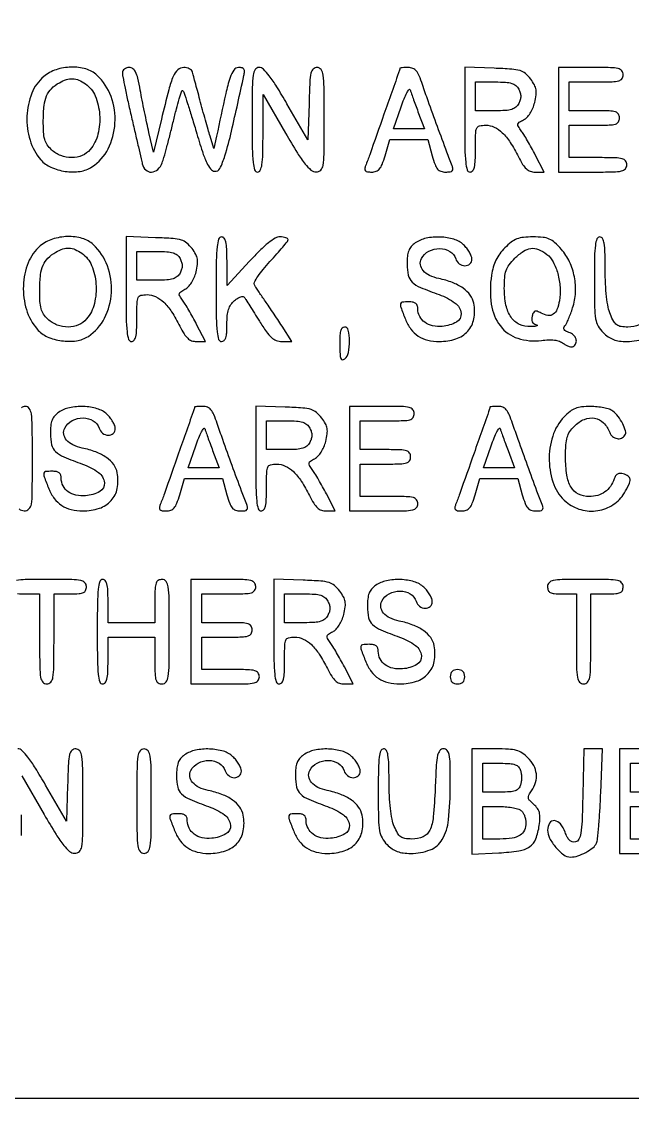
# Model space of a CAD drawing. Extents: x 0 to 1066, y 0 to 761.
# Drawn here: x 812.08 to 826.41, y 228.46 to 254.28 of the extents above; entities that cross this region are included whole.
import ezdxf

# ---------------------------------------------------------------- set-up
doc = ezdxf.new("R2010")
doc.units = 0
doc.header["$MEASUREMENT"] = 0

msp = doc.modelspace()

# ---------------------------------------------------------------- linework, layer by layer
for points in [[(183.390323, 95.266879, 0.000001), (192.989143, 95.254457, 0.000118)], [(479.458836, 95.240684, -0.000004), (502.524384, 95.211821, -0.198594)], [(710.559243, 95.267872, -0.000023), (733.258836, 95.240684, -0.000004), (756.324384, 95.211821, -0.198594)], [(416.092229, 95.24091, -0.000004), (439.072908, 95.212432, -0.198597)], [(542.992229, 95.24091, -0.000004), (565.972908, 95.212432, -0.198597)], [(606.442229, 95.24091, -0.000004), (629.422908, 95.212432, -0.198597)], [(669.892229, 95.24091, -0.000004), (692.872908, 95.212432, -0.198597)], [(826.581786, 247.170554, -0.100409), (826.315824, 247.1166, -0.036356), (826.154066, 247.128377, -0.118728), (826.055154, 247.168081, -0.110433), (825.981163, 247.250302, -0.02926), (825.903183, 247.409983, -0.051176), (825.851626, 247.580561, -0.018965), (825.813264, 247.828797, -0.016895), (825.788692, 248.12919, -0.011958), (825.7806, 248.467483, 0.005918), (825.775805, 248.872643, 0.03524), (825.755938, 249.083097, 0.084231), (825.717749, 249.193637, 0.274093), (825.6537, 249.2316, 0.308918), (825.587515, 249.186395, 0.062189), (825.550584, 249.040609, 0.026926), (825.531283, 248.765539, 0.004053), (825.5268, 248.212555, 0.003964), (825.531825, 247.578702, 0.037977), (825.55657, 247.309831, 0.086932), (825.61649, 247.141039, 0.067817), (825.734455, 246.985855, 0.045287), (825.851629, 246.88818, 0.061733), (825.973429, 246.824605, 0.057123), (826.114302, 246.789588, 0.032389), (826.289916, 246.7782, 0.091481), (826.747683, 246.86266, 0.171956)], [(812.017926, 242.850038, 0.170079), (812.13885, 242.805307, 0.199339), (812.247131, 242.848073, 0.163117), (812.304825, 242.959506, 0.036571), (812.325904, 243.218381, 0.002034), (812.3292, 244.0287, 0.002367), (812.325569, 244.795872, 0.031318), (812.305184, 245.078183, 0.117824), (812.255377, 245.206877, 0.246563), (812.16296, 245.2554, 0.195513), (812.072155, 245.218482, 0.145553)], [(811.978039, 240.86253, 0.017388), (812.16, 240.8562), (812.4984, 240.8562), (812.4984, 239.7987, 0.002827), (812.502131, 239.138741, 0.036854), (812.522934, 238.894537, 0.138781), (812.574194, 238.784068, 0.218517), (812.6676, 238.7412, 0.218517), (812.761006, 238.784068, 0.138781), (812.812266, 238.894537, 0.036854), (812.833069, 239.138741, 0.002827), (812.8368, 239.7987), (812.8368, 240.8562), (813.2175, 240.8562, 0.013964), (813.427258, 240.862059, 0.090841), (813.529463, 240.88675, 0.188085), (813.580034, 240.937795, 0.102588), (813.5982, 241.0254, 0.193568), (813.561002, 241.117885, 0.15568), (813.466013, 241.169421, 0.043488), (813.257005, 241.190667, 0.003595), (812.7099, 241.1946, 0.003595), (812.162795, 241.190667, 0.043488), (811.953788, 241.169421, 0.15568)], [(812.079074, 236.5839), (812.605987, 235.677757, 0.006242), (812.885361, 235.210824, 0.029041), (813.065082, 234.953537, 0.052989), (813.202326, 234.813038, 0.170079), (813.32325, 234.768307, 0.199339), (813.431531, 234.811073, 0.163117), (813.489225, 234.922506, 0.036571), (813.510304, 235.181381, 0.002034), (813.5136, 235.9917, 0.002367), (813.509969, 236.758872, 0.031318), (813.489584, 237.041183, 0.117824), (813.439777, 237.169877, 0.246563), (813.34736, 237.2184, 0.195513), (813.256555, 237.181482, 0.145553), (813.203252, 237.086056, 0.043894), (813.175739, 236.879793, 0.004128), (813.15701, 236.368518), (813.1329, 235.518636), (812.639717, 236.368518, 0.007787), (812.399638, 236.767783, 0.025041), (812.222801, 237.02241, 0.035073), (812.084947, 237.177318, 0.195814), (811.984067, 237.2184, 0.254619)], [(826.8804, 237.2184), (826.119, 237.2184), (826.119, 235.9917), (826.119, 234.765), (826.9227, 234.765, 0.004147)], [(826.965, 236.2032), (826.3728, 236.2032), (826.3728, 236.5416), (826.3728, 236.88), (827.0073, 236.88, 0.005909)], [(812.07164, 235.185594, 0.004715), (812.077237, 235.67445)], [(827.0496, 235.1034), (826.3728, 235.1034), (826.3728, 235.4841), (826.3728, 235.8648), (826.965, 235.8648, 0.006583)]]:
    msp.add_lwpolyline(points, format="xyb")
for points in [[(409.06215, 749.15415), (40.8618, 749.132981), (40.8618, 380.65769), (40.8618, 12.1824), (501.2973, 12.1824), (961.7328, 12.1824), (961.7328, 380.646631), (961.7328, 749.110861), (961.41555, 749.1633, 0.040886), (961.153339, 749.184871, 0.000002), (934.190609, 749.194398, 0.000089), (904.448031, 749.199508, 0.000054), (869.1804, 749.195529, -0.000029), (813.61687, 749.186499, -0.000004), (696.10453, 749.175037, -0.000004), (556.774728, 749.163736, -0.000004)], [(812.597803, 252.995773, 0.123885), (812.314612, 252.603077, 0.085485), (812.201037, 252.064157, 0.082885), (812.273508, 251.502136, 0.104562), (812.525239, 251.043526, 0.111799), (812.763209, 250.867175, 0.06908), (813.099608, 250.771481, 0.069045), (813.449565, 250.771015, 0.111332), (813.727482, 250.875081, 0.131426), (814.108239, 251.30106, 0.103697), (814.268654, 251.900711, 0.101152), (814.17599, 252.527053, 0.118621), (813.845371, 253.026619, 0.118666), (813.585635, 253.173201, 0.075716), (813.239956, 253.217138, 0.073305), (812.884941, 253.155807, 0.095814)], [(814.4442, 253.080204, 0.047767), (814.452443, 252.994113, 0.002528), (814.506238, 252.723143, 0.003959), (814.574492, 252.401257, 0.00287), (814.655393, 252.043854, -0.000002), (814.7395, 251.681938, -0.000002), (814.817537, 251.346131, -0.000002), (814.883037, 251.064267, -0.000017), (814.910805, 250.94475, 0.147869), (814.992127, 250.803331, 0.205885), (815.127644, 250.753982, 0.176392), (815.273455, 250.816675, 0.11354), (815.376846, 250.971283, 0.021448), (815.419256, 251.099071, 0.003611), (815.488071, 251.347407, 0.003945), (815.564581, 251.640664, 0.003496), (815.639689, 251.947147, -0.006156), (815.71192, 252.235252, -0.010899), (815.779562, 252.470699, -0.005551), (815.840241, 252.658407, -0.556878), (815.86255, 252.66365, -0.11647), (815.88567, 252.626234, -0.001547), (815.971585, 252.365681, -0.004332), (816.067893, 252.061634, -0.00282), (816.174085, 251.708936, 0.006286), (816.320408, 251.234877, 0.030826), (816.422662, 250.974023, 0.058933), (816.512781, 250.828003, 0.190588), (816.609684, 250.772075, 0.326366), (816.732275, 250.836544, 0.039676), (816.850907, 251.136683, 0.018108), (817.005141, 251.714396, 0.002117), (817.297134, 253.01745, 0.040046), (817.310078, 253.11193, 0.15964), (817.295214, 253.167694, 0.190105), (817.252344, 253.198168, 0.060633), (817.173208, 253.2078, 0.243546), (817.060212, 253.14929, 0.075824), (816.972029, 252.973017, 0.023764), (816.870462, 252.59873, 0.001912), (816.653879, 251.6004), (816.590826, 251.3043), (816.500598, 251.6004, -0.004222), (816.456012, 251.751272, -0.001439), (816.393759, 251.971054, -0.00143), (816.326405, 252.214156, -0.001648), (816.263596, 252.4464, 0.00027), (816.205198, 252.664717, 0.000345), (816.151137, 252.865831, 0.000267), (816.1056, 253.034413, 0.002921), (816.086866, 253.10205, 0.133791), (816.062506, 253.142501, 0.071199), (816.014612, 253.176736, 0.062684), (815.95171, 253.199928, 0.057069), (815.882961, 253.2078, 0.191396), (815.745237, 253.153076, 0.101864), (815.638333, 253.000552, 0.038771), (815.530781, 252.687373, 0.004991), (815.35975, 251.998387), (815.175406, 251.22274), (815.066633, 251.68652, -0.004337), (815.018044, 251.902087, -0.002315), (814.96152, 252.169385, -0.002304), (814.906321, 252.442877, -0.003592), (814.861545, 252.67905, 0.011053), (814.804627, 252.956579, 0.057006), (814.752663, 253.10429, 0.121799), (814.689634, 253.17995, 0.159795), (814.604715, 253.2078, 0.077986), (814.543396, 253.198177, 0.090324), (814.491351, 253.170319, 0.100781), (814.456558, 253.128866, 0.124994)], [(817.4898, 251.9811, 0.003213), (817.494128, 251.307579, 0.022561), (817.513138, 250.98, 0.049302), (817.549053, 250.804277, 0.328801), (817.6167, 250.7544, 0.295501), (817.682072, 250.796731, 0.070336), (817.719806, 250.927431, 0.029944), (817.73984, 251.174994, 0.004715), (817.745437, 251.66385), (817.747274, 252.5733), (818.274187, 251.667157, 0.006242), (818.553561, 251.200224, 0.029041), (818.733282, 250.942937, 0.052989), (818.870526, 250.802438, 0.170079), (818.99145, 250.757707, 0.199339), (819.099731, 250.800473, 0.163117), (819.157425, 250.911906, 0.036571), (819.178504, 251.170781, 0.002034), (819.1818, 251.9811, 0.002367), (819.178169, 252.748272, 0.031318), (819.157784, 253.030583, 0.117824), (819.107977, 253.159277, 0.246563), (819.01556, 253.2078, 0.195513), (818.924755, 253.170882, 0.145553), (818.871452, 253.075456, 0.043894), (818.843939, 252.869193, 0.004128), (818.82521, 252.357918), (818.8011, 251.508036), (818.307917, 252.357918, 0.007787), (818.067838, 252.757183, 0.025041), (817.891001, 253.01181, 0.035073), (817.753147, 253.166718, 0.195814), (817.652267, 253.2078, 0.254619), (817.562261, 253.158788, 0.110911), (817.513751, 253.026958, 0.030502), (817.493487, 252.740786, 0.002427)], [(820.958395, 253.18665, -0.084799), (820.951891, 253.148634, -0.000052), (820.58592, 252.109862, -0.000388), (820.250376, 251.160128, -0.009822), (820.153375, 250.90245, 0.060048), (820.133783, 250.828719, 0.230938), (820.148032, 250.784862, 0.170663), (820.196125, 250.760754, 0.031659), (820.296379, 250.7544, 0.086283), (820.404494, 250.773197, 0.134827), (820.481323, 250.827159, 0.082591), (820.543396, 250.93417, 0.018432), (820.610868, 251.1351), (820.723276, 251.5158), (821.168243, 251.5158), (821.613211, 251.5158), (821.7198, 251.1351, 0.017944), (821.785185, 250.93019, 0.087286), (821.845412, 250.824731, 0.141822), (821.922634, 250.772352, 0.078722), (822.035946, 250.7544, 0.029308), (822.141092, 250.760568, 0.166988), (822.190822, 250.784476, 0.236769), (822.205664, 250.828266, 0.061225), (822.18589, 250.90245, -0.006965), (822.063601, 251.218806, -0.001209), (821.842345, 251.82024, -0.001323), (821.622617, 252.426987, -0.005089), (821.490852, 252.80595, 0.017403), (821.412081, 253.0157, 0.074917), (821.343322, 253.129475, 0.125362), (821.263616, 253.187372, 0.094981), (821.157049, 253.2078, 0.00999), (821.080884, 253.206278, 0.016528), (821.016752, 253.201587, 0.010464), (820.965648, 253.195062, 0.371455)], [(822.4812, 251.984521, 0.003202), (822.485526, 251.309013, 0.022501), (822.504532, 250.98057, 0.049121), (822.54043, 250.804347, 0.329081), (822.6081, 250.7544, 0.232029), (822.669837, 250.78468, 0.108427), (822.708969, 250.8672, 0.047315), (822.729701, 251.023057, 0.00942), (822.735, 251.3043, -0.00595), (822.739307, 251.666265, -0.096871), (822.765344, 251.784398, -0.238613), (822.83001, 251.838015, -0.056005), (822.974053, 251.8542, -0.111153), (823.175505, 251.808856, -0.081177), (823.36482, 251.678001, -0.058854), (823.55051, 251.451371, -0.025924), (823.742372, 251.11395, 0.021841), (823.842116, 250.935153, 0.069009), (823.92927, 250.829627, 0.100305), (824.021778, 250.773832, 0.085906), (824.134045, 250.7544), (824.34525, 250.7544), (824.139073, 251.15625, 0.006834), (824.051006, 251.322272, 0.006481), (823.956898, 251.488812, 0.006451), (823.869851, 251.63396, 0.022591), (823.808427, 251.724075, -0.02569), (823.741848, 251.823064, -0.192002), (823.732929, 251.877864, -0.198014), (823.764263, 251.92279, -0.027525), (823.865128, 251.979975, 0.089041), (823.943081, 252.037814, 0.046566), (824.017598, 252.133476, 0.042448), (824.080834, 252.253802, 0.038847), (824.125064, 252.386663, 0.026721), (824.159034, 252.563022, 0.076578), (824.157042, 252.687441, 0.082928), (824.118016, 252.799784, 0.035157), (824.031672, 252.934462, 0.057331), (823.909102, 253.06474, 0.10358), (823.780717, 253.134032, 0.055706), (823.585585, 253.168974, 0.007564), (823.170358, 253.190071), (822.4812, 253.214643)], [(824.6808, 251.9811), (824.6808, 250.7544), (825.4845, 250.7544, 0.004147), (825.975209, 250.75847, 0.047763), (826.166588, 250.780003, 0.16431), (826.253994, 250.831593, 0.179874), (826.2882, 250.9236, 0.157888), (826.25866, 251.014816, 0.176663), (826.18245, 251.066362, 0.055952), (826.017578, 251.088453, 0.005351), (825.6114, 251.0928), (824.9346, 251.0928), (824.9346, 251.4735), (824.9346, 251.8542), (825.5268, 251.8542, 0.006583), (825.876692, 251.858807, 0.063075), (826.023825, 251.881393, 0.183695), (826.09267, 251.932826, 0.142406), (826.119, 252.0234, 0.142406), (826.09267, 252.113974, 0.183695), (826.023825, 252.165407, 0.063075), (825.876692, 252.187993, 0.006583), (825.5268, 252.1926), (824.9346, 252.1926), (824.9346, 252.531), (824.9346, 252.8694), (825.5691, 252.8694, 0.005909), (825.947126, 252.873867, 0.059311), (826.103138, 252.89619, 0.180365), (826.175656, 252.947688, 0.150217), (826.2036, 253.0386, 0.17273), (826.170927, 253.130357, 0.168559), (826.087275, 253.18195, 0.050222), (825.904722, 253.203649, 0.004487), (825.4422, 253.2078), (824.6808, 253.2078)], [(813.576897, 252.824039, -0.143223), (813.804598, 252.539723, -0.079931), (813.90706, 252.104553, -0.077332), (813.868865, 251.643418, -0.11509), (813.687596, 251.28315, -0.119537), (813.499184, 251.143595, -0.098447), (813.253527, 251.092952, -0.09388), (812.997077, 251.139662, -0.097006), (812.778803, 251.276747, -0.056872), (812.677883, 251.39584, -0.080028), (812.619987, 251.522196, -0.054705), (812.592163, 251.693924, -0.014142), (812.585691, 251.974697, -0.025001), (812.604755, 252.319555, -0.075567), (812.664182, 252.546538, -0.098225), (812.777637, 252.711405, -0.062967), (812.9637, 252.851819, -0.051006), (813.128466, 252.925158, -0.090781), (813.275114, 252.945195, -0.090761), (813.419371, 252.911981, -0.050966)], [(823.7502, 252.7002, -0.049536), (823.786362, 252.612826, -0.073486), (823.798453, 252.531, -0.073486), (823.786362, 252.449174, -0.049536), (823.7502, 252.3618, -0.09537), (823.681305, 252.276875, -0.100861), (823.587066, 252.225633, -0.059921), (823.442032, 252.199648, -0.014397), (823.197323, 252.1926), (822.735, 252.1926), (822.735, 252.531), (822.735, 252.8694), (823.197323, 252.8694, -0.014397), (823.442032, 252.862352, -0.059921), (823.587066, 252.836367, -0.100861), (823.681305, 252.785125, -0.09537)], [(821.384555, 252.17145), (821.534344, 251.7696), (821.172038, 251.7696), (820.809732, 251.7696), (820.987543, 252.284018, -0.011999), (821.058293, 252.473824, -0.026422), (821.123317, 252.614259, -0.047278), (821.173634, 252.690901, -0.601846), (821.20006, 252.685868, 0.009837), (821.221896, 252.619695, 0.001488), (821.268571, 252.488323, 0.001668), (821.324662, 252.333556, 0.001442)], [(812.513203, 249.019573, 0.123885), (812.230012, 248.626877, 0.085485), (812.116437, 248.087957, 0.082885), (812.188908, 247.525936, 0.104562), (812.440639, 247.067326, 0.111799), (812.678609, 246.890975, 0.06908), (813.015008, 246.795281, 0.069045), (813.364965, 246.794815, 0.111332), (813.642882, 246.898881, 0.131426), (814.023639, 247.32486, 0.103697), (814.184054, 247.924511, 0.101152), (814.09139, 248.550853, 0.118621), (813.760771, 249.050419, 0.118666), (813.501035, 249.197001, 0.075716), (813.155356, 249.240938, 0.073305), (812.800341, 249.179607, 0.095814)], [(814.5288, 248.008321, 0.003202), (814.533126, 247.332813, 0.022501), (814.552132, 247.00437, 0.049121), (814.58803, 246.828147, 0.329081), (814.6557, 246.7782, 0.232029), (814.717437, 246.80848, 0.108427), (814.756569, 246.891, 0.047315), (814.777301, 247.046857, 0.00942), (814.7826, 247.3281, -0.00595), (814.786907, 247.690065, -0.096871), (814.812944, 247.808198, -0.238613), (814.87761, 247.861815, -0.056005), (815.021653, 247.878, -0.111153), (815.223105, 247.832656, -0.081177), (815.41242, 247.701801, -0.058854), (815.59811, 247.475171, -0.025924), (815.789972, 247.13775, 0.021841), (815.889716, 246.958953, 0.069009), (815.97687, 246.853427, 0.100305), (816.069378, 246.797632, 0.085906), (816.181645, 246.7782), (816.39285, 246.7782), (816.186673, 247.18005, 0.006834), (816.098606, 247.346072, 0.006481), (816.004498, 247.512612, 0.006451), (815.917451, 247.65776, 0.022591), (815.856027, 247.747875, -0.02569), (815.789448, 247.846864, -0.192002), (815.780529, 247.901664, -0.198014), (815.811863, 247.94659, -0.027525), (815.912728, 248.003775, 0.089041), (815.990681, 248.061614, 0.046566), (816.065198, 248.157276, 0.042448), (816.128434, 248.277602, 0.038847), (816.172664, 248.410463, 0.026721), (816.206634, 248.586822, 0.076578), (816.204642, 248.711241, 0.082928), (816.165616, 248.823584, 0.035157), (816.079272, 248.958262, 0.057331), (815.956702, 249.08854, 0.10358), (815.828317, 249.157832, 0.055706), (815.633185, 249.192774, 0.007564), (815.217958, 249.213871), (814.5288, 249.238443)], [(816.6438, 248.0049, 0.003213), (816.648128, 247.331379, 0.022561), (816.667138, 247.0038, 0.049302), (816.703053, 246.828077, 0.328801), (816.7707, 246.7782, 0.195173), (816.830155, 246.802327, 0.124534), (816.86981, 246.866716, 0.061002), (816.891628, 246.98503, 0.015127), (816.8976, 247.182398, -0.022104), (816.906656, 247.387148, -0.055956), (816.936243, 247.532958, -0.072778), (816.99122, 247.644682, -0.065118), (817.077701, 247.740804, -0.036285), (817.152222, 247.795775, -0.064391), (817.221339, 247.827844, -0.094673), (817.276342, 247.834311, -0.234713), (817.310351, 247.814255, -0.004028), (817.344266, 247.761205, -0.000308), (817.434443, 247.61742, -0.000423), (817.54176, 247.445748, -0.000322), (817.659, 247.25758, 0.013499), (817.82411, 247.00751, 0.056738), (817.943125, 246.872878, 0.094374), (818.055902, 246.804453, 0.087664), (818.18895, 246.77993), (818.422801, 246.7782), (818.191248, 247.13775, 0.002746), (818.089427, 247.293965, 0.002011), (817.974791, 247.466236, 0.002032), (817.86491, 247.628499, 0.004505), (817.779529, 247.7511, -0.003474), (817.706413, 247.855629, -0.003611), (817.635703, 247.959832, -0.003478), (817.575823, 248.050826, -0.015688), (817.542909, 248.105277, -0.25502), (817.542085, 248.168993, -0.02513), (817.623271, 248.305445, -0.026088), (817.746527, 248.471291, -0.015703), (817.908689, 248.655177, 0.006298), (818.070661, 248.83203, 0.009352), (818.207607, 248.991291, 0.005062), (818.318496, 249.128032, 0.159541), (818.333361, 249.16815, 0.259665), (818.320917, 249.192667, 0.064446), (818.279168, 249.213575, 0.04954), (818.218197, 249.228274, 0.031664), (818.14545, 249.233687, 0.136814), (818.031234, 249.203183, 0.034876), (817.871868, 249.093536, 0.02706), (817.673476, 248.917248, 0.011695), (817.42815, 248.662637), (816.9012, 248.0895), (816.8994, 248.66055, 0.00897), (816.89322, 248.953493, 0.045692), (816.872051, 249.114975, 0.10506), (816.832741, 249.200458, 0.236893), (816.7707, 249.2316, 0.328801), (816.703053, 249.181723, 0.049302), (816.667138, 249.006, 0.022561), (816.648128, 248.678421, 0.003213)], [(821.31795, 249.089944, 0.064007), (821.225152, 249.005732, 0.085808), (821.167351, 248.908165, 0.066535), (821.136834, 248.778274, 0.024477), (821.1276, 248.589758, 0.055339), (821.156237, 248.331812, 0.149321), (821.246473, 248.173324, 0.090969), (821.440244, 248.047662, 0.013145), (821.881697, 247.877657, -0.070637), (822.256195, 247.681569, -0.215768), (822.395951, 247.438824, -0.299828), (822.288196, 247.234464, -0.104684), (821.954404, 247.13327, -0.073735), (821.727938, 247.147205, -0.104161), (821.543647, 247.228673, -0.119079), (821.424323, 247.367512, -0.118782), (821.3814, 247.545643, 0.082235), (821.368946, 247.620852, 0.147435), (821.332833, 247.671334, 0.119852), (821.268624, 247.699894, 0.045016), (821.1699, 247.7088, 0.028442), (821.015493, 247.70001, 0.327023), (820.973392, 247.661113, 0.139119), (820.980029, 247.581942, 0.005125), (821.089889, 247.299001, 0.065244), (821.218677, 247.069252, 0.088006), (821.392042, 246.906438, 0.085852), (821.61434, 246.810565, 0.059042), (821.887473, 246.7782, 0.079385), (822.276677, 246.840386, 0.130563), (822.554488, 247.021024, 0.137881), (822.696628, 247.307502, 0.093265), (822.696828, 247.674247, 0.114024), (822.613295, 247.865128, 0.079467), (822.44427, 248.029886, 0.063948), (822.194922, 248.1617, 0.038754), (821.873766, 248.254434, -0.060203), (821.657087, 248.327177, -0.103319), (821.506006, 248.442045, -0.141227), (821.441642, 248.580835, -0.162669), (821.466078, 248.724146, -0.149104), (821.639837, 248.897203, -0.123853), (821.894231, 248.959698, -0.133716), (822.133553, 248.8931, -0.183571), (822.271073, 248.719672, 0.153609), (822.352987, 248.603012, 0.157876), (822.486016, 248.555861, 0.194842), (822.601996, 248.599172, 0.210147), (822.6504, 248.709253, 0.093821), (822.636733, 248.781446, 0.037607), (822.592883, 248.87237, 0.035541), (822.529523, 248.965863, 0.037508), (822.454597, 249.047653, 0.118482), (822.22887, 249.176394, 0.061394), (821.906523, 249.228356, 0.060569), (821.574356, 249.200454, 0.10142)], [(823.423258, 248.976242, 0.038758), (823.305489, 248.838649, 0.043825), (823.215707, 248.689834, 0.042741), (823.151567, 248.52438, 0.033899), (823.110341, 248.337055, 0.071302), (823.10591, 247.653986, 0.129802), (823.318709, 247.142178, 0.15258), (823.726373, 246.853734, 0.112128), (824.281191, 246.803872, -0.025293), (824.448484, 246.817809, -0.042083), (824.589651, 246.810522, -0.050654), (824.706221, 246.782377, -0.074847), (824.799013, 246.733174, 0.036788), (824.865759, 246.691009, 0.045346), (824.933566, 246.6624, 0.051801), (824.992822, 246.650073, 0.165275), (825.031663, 246.659003, 0.168326), (825.093912, 246.735401, 0.16313), (825.096579, 246.835052, 0.135424), (825.036139, 246.930211, 0.107509), (824.930146, 246.991114, -0.042402), (824.856945, 247.021382, -0.135204), (824.818438, 247.056941, -0.20053), (824.811778, 247.098054, -0.108944), (824.834521, 247.144865, 0.053468), (824.87119, 247.203037, 0.012004), (824.920261, 247.309582, 0.012318), (824.971179, 247.435975, 0.011646), (825.016829, 247.567094, 0.064661), (825.083077, 247.925845, 0.061303), (825.057471, 248.29641, 0.062153), (824.943672, 248.64495, 0.070314), (824.750917, 248.93907, 0.026387), (824.594196, 249.099631, 0.082709), (824.468465, 249.181952, 0.080096), (824.320583, 249.220471, 0.023743), (824.086344, 249.2316, 0.024537), (823.861339, 249.220551, 0.06747), (823.707043, 249.183958, 0.07266), (823.574636, 249.109431, 0.031928)], [(813.492297, 248.847839, -0.143223), (813.719998, 248.563523, -0.079931), (813.82246, 248.128353, -0.077332), (813.784265, 247.667218, -0.11509), (813.602996, 247.30695, -0.119537), (813.414584, 247.167395, -0.098447), (813.168927, 247.116752, -0.09388), (812.912477, 247.163462, -0.097006), (812.694203, 247.300547, -0.056872), (812.593283, 247.41964, -0.080028), (812.535387, 247.545996, -0.054705), (812.507563, 247.717724, -0.014142), (812.501091, 247.998497, -0.025001), (812.520155, 248.343355, -0.075567), (812.579582, 248.570338, -0.098225), (812.693037, 248.735205, -0.062967), (812.8791, 248.875619, -0.051006), (813.043866, 248.948958, -0.090781), (813.190514, 248.968995, -0.090761), (813.334771, 248.935781, -0.050966)], [(815.7978, 248.724, -0.049536), (815.833962, 248.636626, -0.073486), (815.846053, 248.5548, -0.073486), (815.833962, 248.472974, -0.049536), (815.7978, 248.3856, -0.09537), (815.728905, 248.300675, -0.100861), (815.634666, 248.249433, -0.059921), (815.489632, 248.223448, -0.014397), (815.244923, 248.2164), (814.7826, 248.2164), (814.7826, 248.5548), (814.7826, 248.8932), (815.244923, 248.8932, -0.014397), (815.489632, 248.886152, -0.059921), (815.634666, 248.860167, -0.100861), (815.728905, 248.808925, -0.09537)], [(824.410937, 248.823668, -0.108413), (824.561059, 248.645077, -0.055099), (824.668496, 248.370478, -0.051218), (824.720269, 248.050695, -0.054814), (824.704015, 247.734481, -0.05017), (824.648934, 247.528365, -0.156131), (824.56061, 247.417143, -0.19164), (824.437013, 247.390644, -0.081154), (824.273749, 247.446464, 0.034573), (824.184822, 247.48642, 0.174707), (824.131267, 247.486807, 0.199824), (824.094044, 247.453286, 0.04689), (824.064723, 247.372832, 0.065142), (824.055662, 247.301114, 0.111819), (824.069169, 247.242676, 0.124169), (824.105065, 247.199791, 0.092006), (824.161135, 247.173167, -0.155114), (824.184188, 247.158469, -0.520804), (824.180316, 247.144196, -0.064153), (824.127194, 247.132457, -0.013218), (824.03129, 247.126414, -0.120251), (823.769554, 247.18025, -0.13172), (823.572316, 247.347785, -0.101239), (823.451257, 247.631795, -0.050326), (823.4118, 248.022817, -0.018793), (823.421538, 248.281796, -0.065344), (823.45567, 248.44541, -0.077937), (823.527283, 248.579111, -0.03454), (823.659092, 248.730508, -0.047206), (823.860278, 248.896911, -0.118914), (824.037062, 248.963453, -0.131553), (824.213261, 248.938924, -0.064057)], [(819.546087, 246.696613, 0.009264), (819.553432, 246.47819, 0.072827), (819.573298, 246.378933, 0.300554), (819.610213, 246.351222, 0.190435), (819.663211, 246.368571, 0.174687), (819.75068, 246.51711, 0.048732), (819.775021, 246.79013, 0.050664), (819.747094, 247.043656, 0.353693), (819.656876, 247.1166, 0.226957), (819.603449, 247.091032, 0.105432), (819.567926, 247.020754, 0.053591), (819.548944, 246.895859, 0.014711)], [(812.94255, 245.113744, 0.064007), (812.849752, 245.029532, 0.085808), (812.791951, 244.931965, 0.066535), (812.761434, 244.802074, 0.024477), (812.7522, 244.613558, 0.055339), (812.780837, 244.355612, 0.149321), (812.871073, 244.197124, 0.090969), (813.064844, 244.071462, 0.013145), (813.506297, 243.901457, -0.070637), (813.880795, 243.705369, -0.215768), (814.020551, 243.462624, -0.299828), (813.912796, 243.258264, -0.104684), (813.579004, 243.15707, -0.073735), (813.352538, 243.171005, -0.104161), (813.168247, 243.252473, -0.119079), (813.048923, 243.391312, -0.118782), (813.006, 243.569443, 0.082235), (812.993546, 243.644652, 0.147435), (812.957433, 243.695134, 0.119852), (812.893224, 243.723694, 0.045016), (812.7945, 243.7326, 0.028442), (812.640093, 243.72381, 0.327023), (812.597992, 243.684913, 0.139119), (812.604629, 243.605742, 0.005125), (812.714489, 243.322801, 0.065244), (812.843277, 243.093052, 0.088006), (813.016642, 242.930238, 0.085852), (813.23894, 242.834365, 0.059042), (813.512073, 242.802, 0.079385), (813.901277, 242.864186, 0.130563), (814.179088, 243.044824, 0.137881), (814.321228, 243.331302, 0.093265), (814.321428, 243.698047, 0.114024), (814.237895, 243.888928, 0.079467), (814.06887, 244.053686, 0.063948), (813.819522, 244.1855, 0.038754), (813.498366, 244.278234, -0.060203), (813.281687, 244.350977, -0.103319), (813.130606, 244.465845, -0.141227), (813.066242, 244.604635, -0.162669), (813.090678, 244.747946, -0.149104), (813.264437, 244.921003, -0.123853), (813.518831, 244.983498, -0.133716), (813.758153, 244.9169, -0.183571), (813.895673, 244.743472, 0.153609), (813.977587, 244.626812, 0.157876), (814.110616, 244.579661, 0.194842), (814.226596, 244.622972, 0.210147), (814.275, 244.733053, 0.093821), (814.261333, 244.805246, 0.037607), (814.217483, 244.89617, 0.035541), (814.154123, 244.989663, 0.037508), (814.079197, 245.071453, 0.118482), (813.85347, 245.200194, 0.061394), (813.531123, 245.252156, 0.060569), (813.198956, 245.224254, 0.10142)], [(816.136195, 245.23425, -0.084799), (816.129691, 245.196234, -0.000052), (815.76372, 244.157462, -0.000388), (815.428176, 243.207728, -0.009822), (815.331175, 242.95005, 0.060048), (815.311583, 242.876319, 0.230938), (815.325832, 242.832462, 0.170663), (815.373925, 242.808354, 0.031659), (815.474179, 242.802, 0.086283), (815.582294, 242.820797, 0.134827), (815.659123, 242.874759, 0.082591), (815.721196, 242.98177, 0.018432), (815.788668, 243.1827), (815.901076, 243.5634), (816.346043, 243.5634), (816.791011, 243.5634), (816.8976, 243.1827, 0.017944), (816.962985, 242.97779, 0.087286), (817.023212, 242.872331, 0.141822), (817.100434, 242.819952, 0.078722), (817.213746, 242.802, 0.029308), (817.318892, 242.808168, 0.166988), (817.368622, 242.832076, 0.236769), (817.383464, 242.875866, 0.061225), (817.36369, 242.95005, -0.006965), (817.241401, 243.266406, -0.001209), (817.020145, 243.86784, -0.001323), (816.800417, 244.474587, -0.005089), (816.668652, 244.85355, 0.017403), (816.589881, 245.0633, 0.074917), (816.521122, 245.177075, 0.125362), (816.441416, 245.234972, 0.094981), (816.334849, 245.2554, 0.00999), (816.258684, 245.253878, 0.016528), (816.194552, 245.249187, 0.010464), (816.143448, 245.242662, 0.371455)], [(817.5744, 244.032121, 0.003202), (817.578726, 243.356613, 0.022501), (817.597732, 243.02817, 0.049121), (817.63363, 242.851947, 0.329081), (817.7013, 242.802, 0.232029), (817.763037, 242.83228, 0.108427), (817.802169, 242.9148, 0.047315), (817.822901, 243.070657, 0.00942), (817.8282, 243.3519, -0.00595), (817.832507, 243.713865, -0.096871), (817.858544, 243.831998, -0.238613), (817.92321, 243.885615, -0.056005), (818.067253, 243.9018, -0.111153), (818.268705, 243.856456, -0.081177), (818.45802, 243.725601, -0.058854), (818.64371, 243.498971, -0.025924), (818.835572, 243.16155, 0.021841), (818.935316, 242.982753, 0.069009), (819.02247, 242.877227, 0.100305), (819.114978, 242.821432, 0.085906), (819.227245, 242.802), (819.43845, 242.802), (819.232273, 243.20385, 0.006834), (819.144206, 243.369872, 0.006481), (819.050098, 243.536412, 0.006451), (818.963051, 243.68156, 0.022591), (818.901627, 243.771675, -0.02569), (818.835048, 243.870664, -0.192002), (818.826129, 243.925464, -0.198014), (818.857463, 243.97039, -0.027525), (818.958328, 244.027575, 0.089041), (819.036281, 244.085414, 0.046566), (819.110798, 244.181076, 0.042448), (819.174034, 244.301402, 0.038847), (819.218264, 244.434263, 0.026721), (819.252234, 244.610622, 0.076578), (819.250242, 244.735041, 0.082928), (819.211216, 244.847384, 0.035157), (819.124872, 244.982062, 0.057331), (819.002302, 245.11234, 0.10358), (818.873917, 245.181632, 0.055706), (818.678785, 245.216574, 0.007564), (818.263558, 245.237671), (817.5744, 245.262243)], [(819.774, 244.0287), (819.774, 242.802), (820.5777, 242.802, 0.004147), (821.068409, 242.80607, 0.047763), (821.259788, 242.827603, 0.16431), (821.347194, 242.879193, 0.179874), (821.3814, 242.9712, 0.157888), (821.35186, 243.062416, 0.176663), (821.27565, 243.113962, 0.055952), (821.110778, 243.136053, 0.005351), (820.7046, 243.1404), (820.0278, 243.1404), (820.0278, 243.5211), (820.0278, 243.9018), (820.62, 243.9018, 0.006583), (820.969892, 243.906407, 0.063075), (821.117025, 243.928993, 0.183695), (821.18587, 243.980426, 0.142406), (821.2122, 244.071, 0.142406), (821.18587, 244.161574, 0.183695), (821.117025, 244.213007, 0.063075), (820.969892, 244.235593, 0.006583), (820.62, 244.2402), (820.0278, 244.2402), (820.0278, 244.5786), (820.0278, 244.917), (820.6623, 244.917, 0.005909), (821.040326, 244.921467, 0.059311), (821.196338, 244.94379, 0.180365), (821.268856, 244.995288, 0.150217), (821.2968, 245.0862, 0.17273), (821.264127, 245.177957, 0.168559), (821.180475, 245.22955, 0.050222), (820.997922, 245.251249, 0.004487), (820.5354, 245.2554), (819.774, 245.2554)], [(823.073395, 245.23425, -0.084799), (823.066891, 245.196234, -0.000052), (822.70092, 244.157462, -0.000388), (822.365376, 243.207728, -0.009822), (822.268375, 242.95005, 0.060048), (822.248783, 242.876319, 0.230938), (822.263032, 242.832462, 0.170663), (822.311125, 242.808354, 0.031659), (822.411379, 242.802, 0.086283), (822.519494, 242.820797, 0.134827), (822.596323, 242.874759, 0.082591), (822.658396, 242.98177, 0.018432), (822.725868, 243.1827), (822.838276, 243.5634), (823.283243, 243.5634), (823.728211, 243.5634), (823.8348, 243.1827, 0.017944), (823.900185, 242.97779, 0.087286), (823.960412, 242.872331, 0.141822), (824.037634, 242.819952, 0.078722), (824.150946, 242.802, 0.029308), (824.256092, 242.808168, 0.166988), (824.305822, 242.832076, 0.236769), (824.320664, 242.875866, 0.061225), (824.30089, 242.95005, -0.006965), (824.178601, 243.266406, -0.001209), (823.957345, 243.86784, -0.001323), (823.737617, 244.474587, -0.005089), (823.605852, 244.85355, 0.017403), (823.527081, 245.0633, 0.074917), (823.458322, 245.177075, 0.125362), (823.378616, 245.234972, 0.094981), (823.272049, 245.2554, 0.00999), (823.195884, 245.253878, 0.016528), (823.131752, 245.249187, 0.010464), (823.080648, 245.242662, 0.371455)], [(824.816629, 245.01092, 0.114205), (824.548761, 244.56054, 0.083506), (824.465834, 243.982564, 0.085163), (824.576364, 243.420094, 0.127519), (824.864803, 243.014027, 0.108551), (825.210666, 242.832535, 0.105254), (825.604805, 242.809943, 0.106878), (825.969222, 242.949373, 0.11522), (826.231918, 243.224112, 0.021165), (826.340599, 243.427261, 0.127063), (826.363765, 243.543849, 0.232712), (826.321027, 243.619558, 0.086167), (826.206543, 243.671743, 0.067058), (826.129689, 243.681155, 0.120753), (826.068562, 243.665391, 0.12276), (826.022309, 243.623409, 0.07065), (825.989501, 243.555211, -0.072622), (825.903376, 243.377971, -0.089596), (825.774895, 243.247059, -0.08774), (825.606431, 243.167538, -0.066597), (825.403587, 243.1404, -0.114856), (825.153475, 243.198622, -0.145297), (824.979922, 243.359008, -0.099183), (824.880315, 243.641934, -0.035212), (824.85, 244.071869, -0.014703), (824.858329, 244.355043, -0.055361), (824.888225, 244.529821, -0.07729), (824.949679, 244.662312, -0.049247), (825.057655, 244.793945, -0.096703), (825.291225, 244.951212, -0.146157), (825.533227, 244.977824, -0.15206), (825.743432, 244.86771, -0.107279), (825.888938, 244.64205, 0.127947), (825.955211, 244.547926, 0.131147), (826.05836, 244.499114, 0.142401), (826.165676, 244.510066, 0.159485), (826.244819, 244.576852, 0.211029), (826.258963, 244.678973, 0.047286), (826.193419, 244.846549, 0.046742), (826.085302, 245.01871, 0.065556), (825.957131, 245.146959, 0.088545), (825.880029, 245.186919, 0.025252), (825.748936, 245.220536, 0.02458), (825.594506, 245.244094, 0.023821), (825.436878, 245.252709, 0.026305), (825.22683, 245.243119, 0.068477), (825.079986, 245.207966, 0.074054), (824.954848, 245.136392, 0.034872)], [(816.562355, 244.21905), (816.712144, 243.8172), (816.349838, 243.8172), (815.987532, 243.8172), (816.165343, 244.331618, -0.011999), (816.236093, 244.521424, -0.026422), (816.301117, 244.661859, -0.047278), (816.351434, 244.738501, -0.601846), (816.37786, 244.733468, 0.009837), (816.399696, 244.667295, 0.001488), (816.446371, 244.535923, 0.001668), (816.502462, 244.381156, 0.001442)], [(818.8434, 244.7478, -0.049536), (818.879562, 244.660426, -0.073486), (818.891653, 244.5786, -0.073486), (818.879562, 244.496774, -0.049536), (818.8434, 244.4094, -0.09537), (818.774505, 244.324475, -0.100861), (818.680266, 244.273233, -0.059921), (818.535232, 244.247248, -0.014397), (818.290523, 244.2402), (817.8282, 244.2402), (817.8282, 244.5786), (817.8282, 244.917), (818.290523, 244.917, -0.014397), (818.535232, 244.909952, -0.059921), (818.680266, 244.883967, -0.100861), (818.774505, 244.832725, -0.09537)], [(823.499555, 244.21905), (823.649344, 243.8172), (823.287038, 243.8172), (822.924732, 243.8172), (823.102543, 244.331618, -0.011999), (823.173293, 244.521424, -0.026422), (823.238317, 244.661859, -0.047278), (823.288634, 244.738501, -0.601846), (823.31506, 244.733468, 0.009837), (823.336896, 244.667295, 0.001488), (823.383571, 244.535923, 0.001668), (823.439662, 244.381156, 0.001442)], [(813.852, 239.9679, 0.003213), (813.856328, 239.294379, 0.022561), (813.875338, 238.9668, 0.049302), (813.911253, 238.791077, 0.328801), (813.9789, 238.7412, 0.232029), (814.040637, 238.77148, 0.108427), (814.079769, 238.854, 0.047315), (814.100501, 239.009857, 0.00942), (814.1058, 239.2911), (814.1058, 239.841), (814.6557, 239.841), (815.2056, 239.841), (815.2056, 239.2911, 0.007414), (815.210371, 238.96932, 0.067313), (815.233258, 238.831087, 0.186514), (815.284613, 238.765904, 0.134481), (815.3748, 238.7412, 0.240299), (815.469122, 238.789309, 0.123223), (815.519933, 238.915687, 0.031956), (815.540411, 239.195038, 0.002322), (815.544, 239.9679, 0.002322), (815.540411, 240.740762, 0.031956), (815.519933, 241.020112, 0.123223), (815.469122, 241.146491, 0.240299), (815.3748, 241.1946, 0.12648), (815.285068, 241.171532, 0.188641), (815.2338, 241.11, 0.072107), (815.210567, 240.980698, 0.008455), (815.2056, 240.687), (815.2056, 240.1794), (814.6557, 240.1794), (814.1058, 240.1794), (814.1058, 240.687, 0.010614), (814.100347, 240.943841, 0.050675), (814.079363, 241.08885, 0.113455), (814.040068, 241.16603, 0.222027), (813.9789, 241.1946, 0.328801), (813.911253, 241.144723, 0.049302), (813.875338, 240.969, 0.022561), (813.856328, 240.641421, 0.003213)], [(816.0516, 239.9679), (816.0516, 238.7412), (816.8553, 238.7412, 0.004147), (817.346009, 238.74527, 0.047763), (817.537388, 238.766803, 0.16431), (817.624794, 238.818393, 0.179874), (817.659, 238.9104, 0.157888), (817.62946, 239.001616, 0.176663), (817.55325, 239.053162, 0.055952), (817.388378, 239.075253, 0.005351), (816.9822, 239.0796), (816.3054, 239.0796), (816.3054, 239.4603), (816.3054, 239.841), (816.8976, 239.841, 0.006583), (817.247492, 239.845607, 0.063075), (817.394625, 239.868193, 0.183695), (817.46347, 239.919626, 0.142406), (817.4898, 240.0102, 0.142406), (817.46347, 240.100774, 0.183695), (817.394625, 240.152207, 0.063075), (817.247492, 240.174793, 0.006583), (816.8976, 240.1794), (816.3054, 240.1794), (816.3054, 240.5178), (816.3054, 240.8562), (816.9399, 240.8562, 0.005909), (817.317926, 240.860667, 0.059311), (817.473938, 240.88299, 0.180365), (817.546456, 240.934488, 0.150217), (817.5744, 241.0254, 0.17273), (817.541727, 241.117157, 0.168559), (817.458075, 241.16875, 0.050222), (817.275522, 241.190449, 0.004487), (816.813, 241.1946), (816.0516, 241.1946)], [(817.9974, 239.971321, 0.003202), (818.001726, 239.295813, 0.022501), (818.020732, 238.96737, 0.049121), (818.05663, 238.791147, 0.329081), (818.1243, 238.7412, 0.232029), (818.186037, 238.77148, 0.108427), (818.225169, 238.854, 0.047315), (818.245901, 239.009857, 0.00942), (818.2512, 239.2911, -0.00595), (818.255507, 239.653065, -0.096871), (818.281544, 239.771198, -0.238613), (818.34621, 239.824815, -0.056005), (818.490253, 239.841, -0.111153), (818.691705, 239.795656, -0.081177), (818.88102, 239.664801, -0.058854), (819.06671, 239.438171, -0.025924), (819.258572, 239.10075, 0.021841), (819.358316, 238.921953, 0.069009), (819.44547, 238.816427, 0.100305), (819.537978, 238.760632, 0.085906), (819.650245, 238.7412), (819.86145, 238.7412), (819.655273, 239.14305, 0.006834), (819.567206, 239.309072, 0.006481), (819.473098, 239.475612, 0.006451), (819.386051, 239.62076, 0.022591), (819.324627, 239.710875, -0.02569), (819.258048, 239.809864, -0.192002), (819.249129, 239.864664, -0.198014), (819.280463, 239.90959, -0.027525), (819.381328, 239.966775, 0.089041), (819.459281, 240.024614, 0.046566), (819.533798, 240.120276, 0.042448), (819.597034, 240.240602, 0.038847), (819.641264, 240.373463, 0.026721), (819.675234, 240.549822, 0.076578), (819.673242, 240.674241, 0.082928), (819.634216, 240.786584, 0.035157), (819.547872, 240.921262, 0.057331), (819.425302, 241.05154, 0.10358), (819.296917, 241.120832, 0.055706), (819.101785, 241.155774, 0.007564), (818.686558, 241.176871), (817.9974, 241.201443)], [(820.38735, 241.052944, 0.064007), (820.294552, 240.968732, 0.085808), (820.236751, 240.871165, 0.066535), (820.206234, 240.741274, 0.024477), (820.197, 240.552758, 0.055339), (820.225637, 240.294812, 0.149321), (820.315873, 240.136324, 0.090969), (820.509644, 240.010662, 0.013145), (820.951097, 239.840657, -0.070637), (821.325595, 239.644569, -0.215768), (821.465351, 239.401824, -0.299828), (821.357596, 239.197464, -0.104684), (821.023804, 239.09627, -0.073735), (820.797338, 239.110205, -0.104161), (820.613047, 239.191673, -0.119079), (820.493723, 239.330512, -0.118782), (820.4508, 239.508643, 0.082235), (820.438346, 239.583852, 0.147435), (820.402233, 239.634334, 0.119852), (820.338024, 239.662894, 0.045016), (820.2393, 239.6718, 0.028442), (820.084893, 239.66301, 0.327023), (820.042792, 239.624113, 0.139119), (820.049429, 239.544942, 0.005125), (820.159289, 239.262001, 0.065244), (820.288077, 239.032252, 0.088006), (820.461442, 238.869438, 0.085852), (820.68374, 238.773565, 0.059042), (820.956873, 238.7412, 0.079385), (821.346077, 238.803386, 0.130563), (821.623888, 238.984024, 0.137881), (821.766028, 239.270502, 0.093265), (821.766228, 239.637247, 0.114024), (821.682695, 239.828128, 0.079467), (821.51367, 239.992886, 0.063948), (821.264322, 240.1247, 0.038754), (820.943166, 240.217434, -0.060203), (820.726487, 240.290177, -0.103319), (820.575406, 240.405045, -0.141227), (820.511042, 240.543835, -0.162669), (820.535478, 240.687146, -0.149104), (820.709237, 240.860203, -0.123853), (820.963631, 240.922698, -0.133716), (821.202953, 240.8561, -0.183571), (821.340473, 240.682672, 0.153609), (821.422387, 240.566012, 0.157876), (821.555416, 240.518861, 0.194842), (821.671396, 240.562172, 0.210147), (821.7198, 240.672253, 0.093821), (821.706133, 240.744446, 0.037607), (821.662283, 240.83537, 0.035541), (821.598923, 240.928863, 0.037508), (821.523997, 241.010653, 0.118482), (821.29827, 241.139394, 0.061394), (820.975923, 241.191356, 0.060569), (820.643756, 241.163454, 0.10142)], [(824.427, 241.0254, 0.094959), (824.443563, 240.938974, 0.184152), (824.49045, 240.887925, 0.098846), (824.583439, 240.86253, 0.017388), (824.7654, 240.8562), (825.1038, 240.8562), (825.1038, 239.7987, 0.002827), (825.107531, 239.138741, 0.036854), (825.128334, 238.894537, 0.138781), (825.179594, 238.784068, 0.218517), (825.273, 238.7412, 0.218517), (825.366406, 238.784068, 0.138781), (825.417666, 238.894537, 0.036854), (825.438469, 239.138741, 0.002827), (825.4422, 239.7987), (825.4422, 240.8562), (825.8229, 240.8562, 0.013964), (826.032658, 240.862059, 0.090841), (826.134863, 240.88675, 0.188085), (826.185434, 240.937795, 0.102588), (826.2036, 241.0254, 0.193568), (826.166402, 241.117885, 0.15568), (826.071413, 241.169421, 0.043488), (825.862405, 241.190667, 0.003595), (825.3153, 241.1946, 0.003595), (824.768195, 241.190667, 0.043488), (824.559188, 241.169421, 0.15568), (824.464198, 241.117885, 0.193568)], [(819.2664, 240.687, -0.049536), (819.302562, 240.599626, -0.073486), (819.314653, 240.5178, -0.073486), (819.302562, 240.435974, -0.049536), (819.2664, 240.3486, -0.09537), (819.197505, 240.263675, -0.100861), (819.103266, 240.212433, -0.059921), (818.958232, 240.186448, -0.014397), (818.713523, 240.1794), (818.2512, 240.1794), (818.2512, 240.5178), (818.2512, 240.8562), (818.713523, 240.8562, -0.014397), (818.958232, 240.849152, -0.059921), (819.103266, 240.823167, -0.100861), (819.197505, 240.771925, -0.09537)], [(822.1428, 238.9104, 0.072254), (822.153531, 238.836531, 0.124864), (822.1851, 238.7835, 0.124864), (822.238131, 238.751931, 0.072254), (822.312, 238.7412, 0.072254), (822.385869, 238.751931, 0.124864), (822.4389, 238.7835, 0.124864), (822.470469, 238.836531, 0.072254), (822.4812, 238.9104, 0.072254), (822.470469, 238.984269, 0.124864), (822.4389, 239.0373, 0.124864), (822.385869, 239.068869, 0.072254), (822.312, 239.0796, 0.072254), (822.238131, 239.068869, 0.124864), (822.1851, 239.0373, 0.124864), (822.153531, 238.984269, 0.072254)], [(814.7826, 235.9917, 0.002322), (814.786189, 235.218838, 0.031956), (814.806667, 234.939487, 0.123223), (814.857478, 234.813109, 0.240299), (814.9518, 234.765, 0.240299), (815.046122, 234.813109, 0.123223), (815.096933, 234.939487, 0.031956), (815.117411, 235.218838, 0.002322), (815.121, 235.9917, 0.002322), (815.117411, 236.764562, 0.031956), (815.096933, 237.043912, 0.123223), (815.046122, 237.170291, 0.240299), (814.9518, 237.2184, 0.240299), (814.857478, 237.170291, 0.123223), (814.806667, 237.043912, 0.031956), (814.786189, 236.764562, 0.002322)], [(815.90355, 237.076744, 0.064007), (815.810752, 236.992532, 0.085808), (815.752951, 236.894965, 0.066535), (815.722434, 236.765074, 0.024477), (815.7132, 236.576558, 0.055339), (815.741837, 236.318612, 0.149321), (815.832073, 236.160124, 0.090969), (816.025844, 236.034462, 0.013145), (816.467297, 235.864457, -0.070637), (816.841795, 235.668369, -0.215768), (816.981551, 235.425624, -0.299828), (816.873796, 235.221264, -0.104684), (816.540004, 235.12007, -0.073735), (816.313538, 235.134005, -0.104161), (816.129247, 235.215473, -0.119079), (816.009923, 235.354312, -0.118782), (815.967, 235.532443, 0.082235), (815.954546, 235.607652, 0.147435), (815.918433, 235.658134, 0.119852), (815.854224, 235.686694, 0.045016), (815.7555, 235.6956, 0.028442), (815.601093, 235.68681, 0.327023), (815.558992, 235.647913, 0.139119), (815.565629, 235.568742, 0.005125), (815.675489, 235.285801, 0.065244), (815.804277, 235.056052, 0.088006), (815.977642, 234.893238, 0.085852), (816.19994, 234.797365, 0.059042), (816.473073, 234.765, 0.079385), (816.862277, 234.827186, 0.130563), (817.140088, 235.007824, 0.137881), (817.282228, 235.294302, 0.093265), (817.282428, 235.661047, 0.114024), (817.198895, 235.851928, 0.079467), (817.02987, 236.016686, 0.063948), (816.780522, 236.1485, 0.038754), (816.459366, 236.241234, -0.060203), (816.242687, 236.313977, -0.103319), (816.091606, 236.428845, -0.141227), (816.027242, 236.567635, -0.162669), (816.051678, 236.710946, -0.149104), (816.225437, 236.884003, -0.123853), (816.479831, 236.946498, -0.133716), (816.719153, 236.8799, -0.183571), (816.856673, 236.706472, 0.153609), (816.938587, 236.589812, 0.157876), (817.071616, 236.542661, 0.194842), (817.187596, 236.585972, 0.210147), (817.236, 236.696053, 0.093821), (817.222333, 236.768246, 0.037607), (817.178483, 236.85917, 0.035541), (817.115123, 236.952663, 0.037508), (817.040197, 237.034453, 0.118482), (816.81447, 237.163194, 0.061394), (816.492123, 237.215156, 0.060569), (816.159956, 237.187254, 0.10142)], [(818.69535, 237.076744, 0.064007), (818.602552, 236.992532, 0.085808), (818.544751, 236.894965, 0.066535), (818.514234, 236.765074, 0.024477), (818.505, 236.576558, 0.055339), (818.533637, 236.318612, 0.149321), (818.623873, 236.160124, 0.090969), (818.817644, 236.034462, 0.013145), (819.259097, 235.864457, -0.070637), (819.633595, 235.668369, -0.215768), (819.773351, 235.425624, -0.299828), (819.665596, 235.221264, -0.104684), (819.331804, 235.12007, -0.073735), (819.105338, 235.134005, -0.104161), (818.921047, 235.215473, -0.119079), (818.801723, 235.354312, -0.118782), (818.7588, 235.532443, 0.082235), (818.746346, 235.607652, 0.147435), (818.710233, 235.658134, 0.119852), (818.646024, 235.686694, 0.045016), (818.5473, 235.6956, 0.028442), (818.392893, 235.68681, 0.327023), (818.350792, 235.647913, 0.139119), (818.357429, 235.568742, 0.005125), (818.467289, 235.285801, 0.065244), (818.596077, 235.056052, 0.088006), (818.769442, 234.893238, 0.085852), (818.99174, 234.797365, 0.059042), (819.264873, 234.765, 0.079385), (819.654077, 234.827186, 0.130563), (819.931888, 235.007824, 0.137881), (820.074028, 235.294302, 0.093265), (820.074228, 235.661047, 0.114024), (819.990695, 235.851928, 0.079467), (819.82167, 236.016686, 0.063948), (819.572322, 236.1485, 0.038754), (819.251166, 236.241234, -0.060203), (819.034487, 236.313977, -0.103319), (818.883406, 236.428845, -0.141227), (818.819042, 236.567635, -0.162669), (818.843478, 236.710946, -0.149104), (819.017237, 236.884003, -0.123853), (819.271631, 236.946498, -0.133716), (819.510953, 236.8799, -0.183571), (819.648473, 236.706472, 0.153609), (819.730387, 236.589812, 0.157876), (819.863416, 236.542661, 0.194842), (819.979396, 236.585972, 0.210147), (820.0278, 236.696053, 0.093821), (820.014133, 236.768246, 0.037607), (819.970283, 236.85917, 0.035541), (819.906923, 236.952663, 0.037508), (819.831997, 237.034453, 0.118482), (819.60627, 237.163194, 0.061394), (819.283923, 237.215156, 0.060569), (818.951756, 237.187254, 0.10142)], [(820.4508, 236.199355, 0.003964), (820.455825, 235.565502, 0.037977), (820.48057, 235.296631, 0.086932), (820.54049, 235.127839, 0.067817), (820.658455, 234.972655, 0.045287), (820.775629, 234.87498, 0.061733), (820.897429, 234.811405, 0.057123), (821.038302, 234.776388, 0.032389), (821.213916, 234.765, 0.091481), (821.671683, 234.84946, 0.171956), (821.954483, 235.090325, 0.107033), (822.102519, 235.55013, 0.02456), (822.1428, 236.369683, 0.004091), (822.138658, 236.875882, 0.042042), (822.117704, 237.083879, 0.139542), (822.069441, 237.180871, 0.210994), (821.984467, 237.2184, 0.224554), (821.897966, 237.177489, 0.120063), (821.845604, 237.068607, 0.038088), (821.81481, 236.838674, 0.003955), (821.788025, 236.293462, -0.011778), (821.74435, 235.61971, -0.086058), (821.661504, 235.308262, -0.186836), (821.505786, 235.157354, -0.100409), (821.239824, 235.1034, -0.036356), (821.078066, 235.115177, -0.118728), (820.979154, 235.154881, -0.110433), (820.905163, 235.237102, -0.02926), (820.827183, 235.396783, -0.051176), (820.775626, 235.567361, -0.018965), (820.737264, 235.815597, -0.016895), (820.712692, 236.11599, -0.011958), (820.7046, 236.454283, 0.005918), (820.699805, 236.859443, 0.03524), (820.679938, 237.069897, 0.084231), (820.641749, 237.180437, 0.274093), (820.5777, 237.2184, 0.308918), (820.511515, 237.173195, 0.062189), (820.474584, 237.027409, 0.026926), (820.455283, 236.752339, 0.004053)], [(822.6504, 235.982453), (822.6504, 234.746506), (823.283449, 234.778474, 0.024309), (823.754374, 234.825279, 0.112633), (824.007526, 234.924048, 0.153372), (824.151342, 235.105535, 0.058166), (824.23208, 235.422348, 0.023573), (824.247821, 235.604507, 0.073694), (824.23459, 235.726463, 0.094912), (824.189236, 235.821702, 0.057312), (824.103925, 235.913608, -0.027153), (824.009213, 236.004059, -0.149392), (823.978377, 236.066688, -0.161279), (823.989037, 236.13322, -0.033096), (824.051533, 236.236345, 0.080592), (824.145889, 236.431587, 0.100315), (824.163843, 236.631937, 0.097349), (824.102181, 236.828023, 0.071783), (823.965545, 237.010745, 0.050512), (823.831395, 237.120221, 0.079484), (823.696203, 237.181387, 0.053942), (823.51371, 237.210552, 0.012674), (823.204145, 237.2184), (822.6504, 237.2184)], [(825.254378, 236.140788, -0.003539), (825.236291, 235.518271, -0.029937), (825.209446, 235.239434, -0.080211), (825.162439, 235.095622, -0.230278), (825.080552, 235.03438, -0.120507), (825.007775, 235.03805, -0.119426), (824.944629, 235.074876, -0.083695), (824.889382, 235.149372, -0.033932), (824.839626, 235.265993, 0.087771), (824.732904, 235.456554, 0.196576), (824.589652, 235.534252, 0.290307), (824.47389, 235.477429, 0.138223), (824.427, 235.311055, 0.124171), (824.474627, 235.122234, 0.054016), (824.622196, 234.907493, 0.054239), (824.807032, 234.734463, 0.162418), (824.969074, 234.6804, 0.080185), (825.136139, 234.707366, 0.044002), (825.326843, 234.789799, 0.044088), (825.492532, 234.899319, 0.123154), (825.576609, 235.009109, 0.076729), (825.601659, 235.105088, 0.004387), (825.630213, 235.410004, 0.006616), (825.656314, 235.775118, 0.004805), (825.676076, 236.18205), (825.716426, 237.2184), (825.49724, 237.2184), (825.278055, 237.2184)], [(823.7925, 236.7108, -0.047189), (823.809179, 236.63369, -0.029688), (823.814652, 236.5416, -0.029688), (823.809179, 236.44951, -0.047189), (823.7925, 236.3724, -0.103276), (823.744362, 236.286974, -0.127418), (823.669071, 236.235647, -0.071188), (823.544044, 236.209946, -0.015153), (823.321499, 236.2032), (822.9042, 236.2032), (822.9042, 236.5416), (822.9042, 236.88), (823.321499, 236.88, -0.015153), (823.544044, 236.873254, -0.071188), (823.669071, 236.847553, -0.127418), (823.744362, 236.796226, -0.103276)], [(823.81788, 235.76328, -0.070395), (823.856794, 235.711539, -0.038897), (823.889579, 235.639394, -0.037889), (823.911931, 235.55957, -0.049362), (823.9194, 235.4841, -0.103441), (823.882745, 235.308818, -0.151109), (823.780393, 235.190279, -0.105063), (823.596977, 235.123485, -0.034985), (823.31028, 235.1034), (822.9042, 235.1034), (822.9042, 235.4841), (822.9042, 235.8648), (823.31028, 235.8648, -0.022886), (823.473185, 235.85734, -0.026473), (823.626896, 235.834978, -0.026952), (823.753095, 235.802581, -0.120635)]]:
    msp.add_lwpolyline(points, format="xyb", close=True)
msp.add_lwpolyline([(960.8868, 276.0921), (960.8868, 229.0122), (869.3496, 229.0122), (777.8124, 229.0122), (777.8124, 276.0921), (777.8124, 323.172), (869.3496, 323.172), (960.8868, 323.172)], close=True)

doc.saveas('drawing.dxf')
